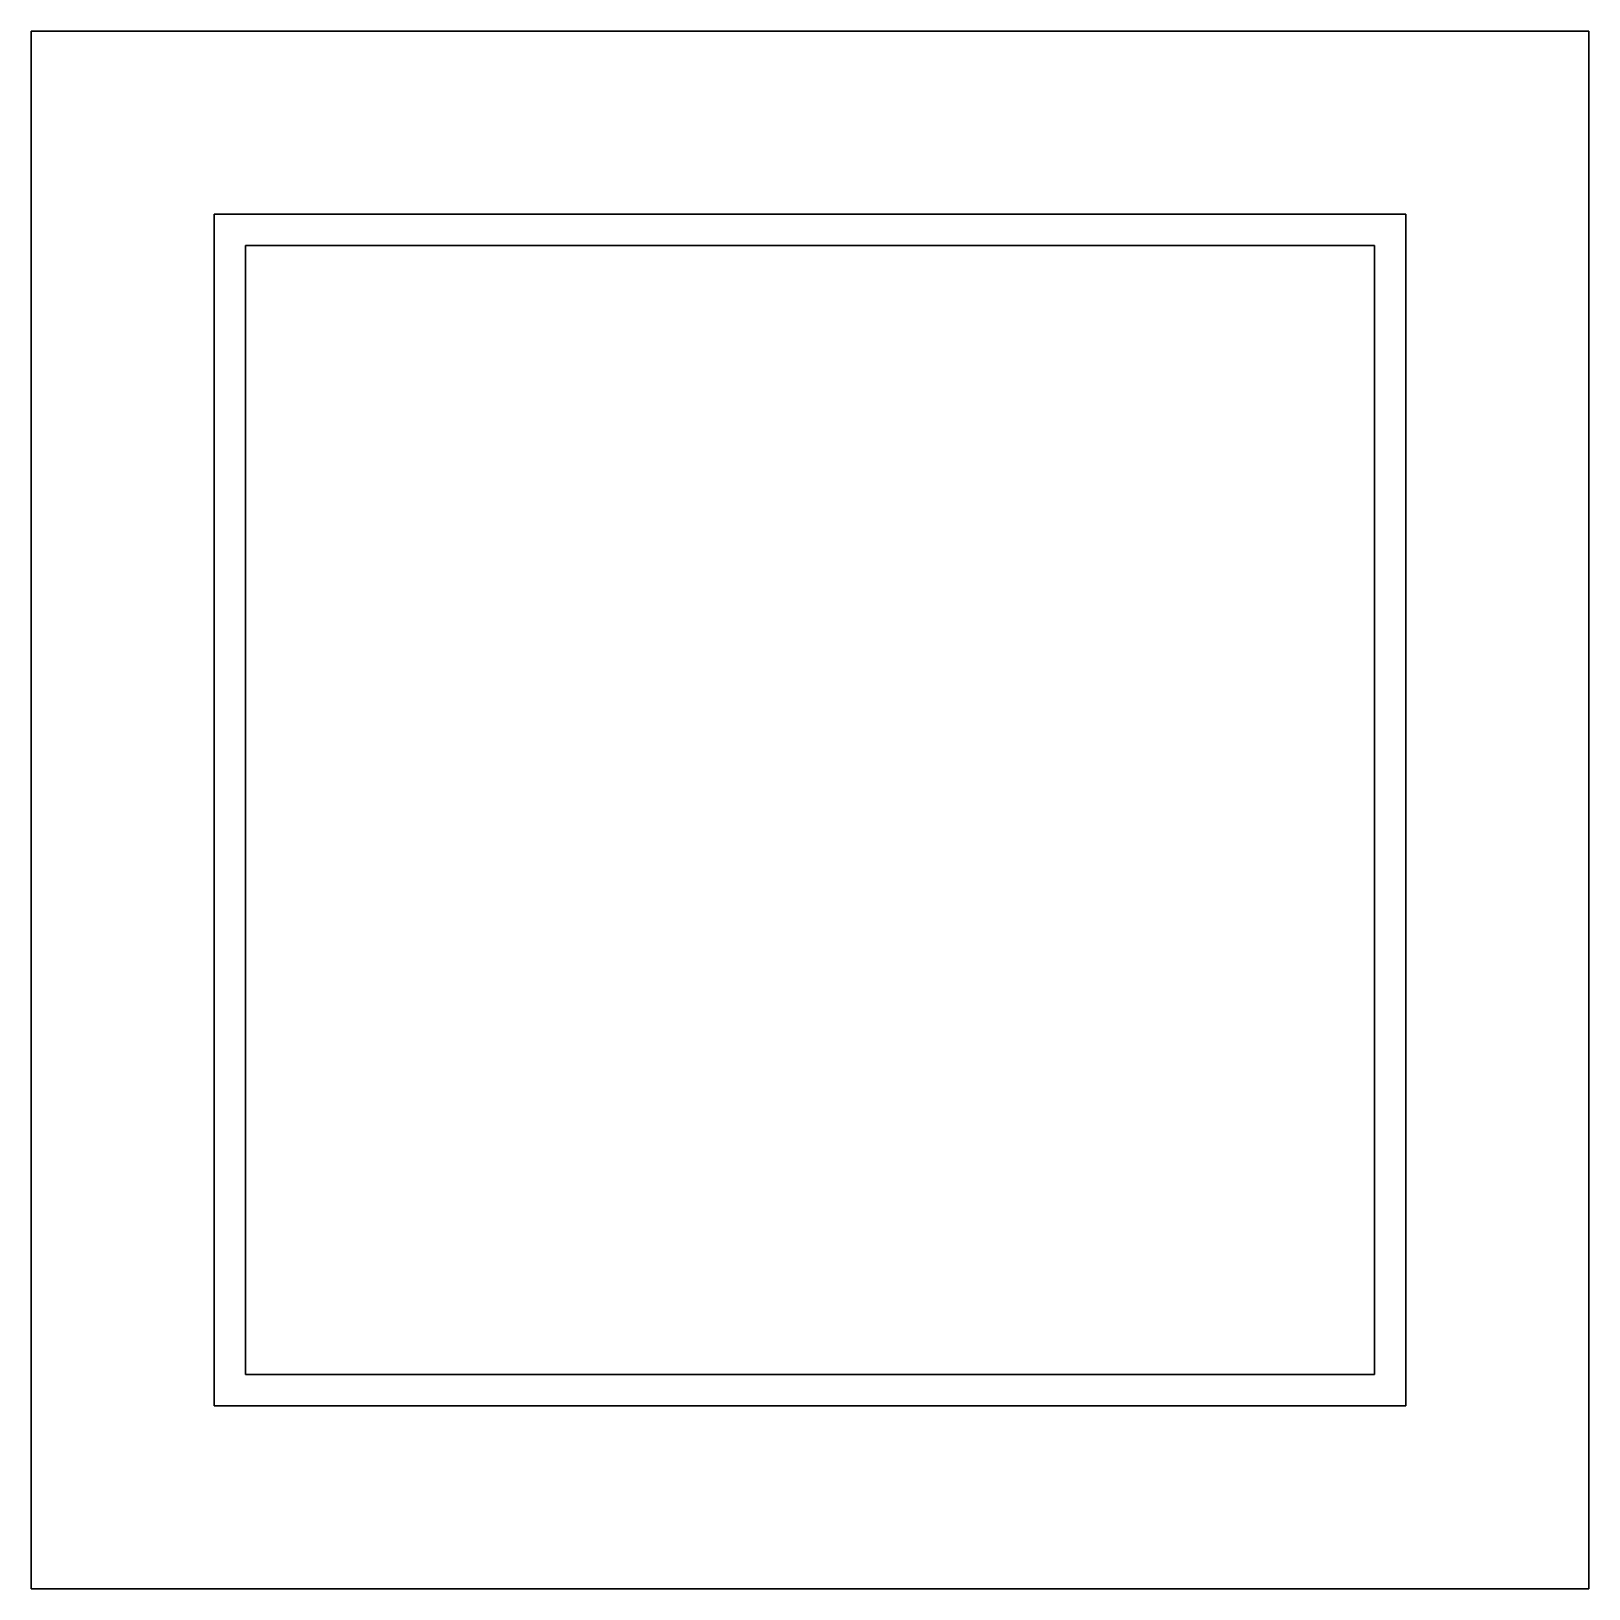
# Model space of a CAD drawing. Header units: millimetres. Extents: x 0 to 400, y -400 to 0.
import ezdxf

# ---------------------------------------------------------------- set-up
doc = ezdxf.new("R2010")
doc.units = ezdxf.units.MM
doc.layers.add('Painel', color=5, linetype='Continuous')

msp = doc.modelspace()

# ---------------------------------------------------------------- linework, layer by layer
at = {"layer": 'Painel'}
for points, invisible_edges in [([(0, -47), (0, 0), (400, 0), (400, -47)], 15), ([(0, -55, 21), (0, 0, 21), (400, 0, 21), (400, -55, 21)], 15), ([(47, -47), (0, -47), (0, -353), (47, -353)], 15), ([(55, -55, 6), (47, -47, 6), (47, -353, 6), (55, -345, 6)], 5), ([(345, -55, 6), (353, -47, 6), (47, -47, 6), (55, -55, 6)], 5), ([(353, -47, 6), (345, -55, 6), (345, -345, 6), (353, -353, 6)], 5), ([(400, -47), (353, -47), (353, -353), (400, -353)], 15), ([(55, -55, 21), (0, -55, 21), (0, -345, 21), (55, -345, 21)], 15), ([(400, -55, 21), (345, -55, 21), (345, -345, 21), (400, -345, 21)], 15), ([(0, -400, 21), (0, -345, 21), (400, -345, 21), (400, -400, 21)], 15), ([(353, -353, 6), (345, -345, 6), (55, -345, 6), (47, -353, 6)], 5), ([(0, -400), (0, -353), (400, -353), (400, -400)], 15)]:
    msp.add_3dface(points, dxfattribs=dict(at, invisible_edges=invisible_edges))
for points in [[(0, -400, 21), (0, -400), (0, 0), (0, 0, 21)], [(0, 0, 21), (0, 0), (400, 0), (400, 0, 21)], [(400, -400, 21), (400, -400), (400, 0), (400, 0, 21)], [(47, -47), (47, -47, 6), (353, -47, 6), (353, -47)], [(47, -47, 6), (47, -47), (47, -353), (47, -353, 6)], [(353, -47, 6), (353, -47), (353, -353), (353, -353, 6)], [(55, -55, 21), (55, -55, 6), (55, -345, 6), (55, -345, 21)], [(345, -55, 6), (345, -55, 21), (55, -55, 21), (55, -55, 6)], [(345, -55, 21), (345, -55, 6), (345, -345, 6), (345, -345, 21)], [(345, -345, 6), (345, -345, 21), (55, -345, 21), (55, -345, 6)], [(47, -353), (47, -353, 6), (353, -353, 6), (353, -353)], [(0, -400, 21), (0, -400), (400, -400), (400, -400, 21)]]:
    msp.add_3dface(points, dxfattribs=at)

doc.saveas('drawing.dxf')
